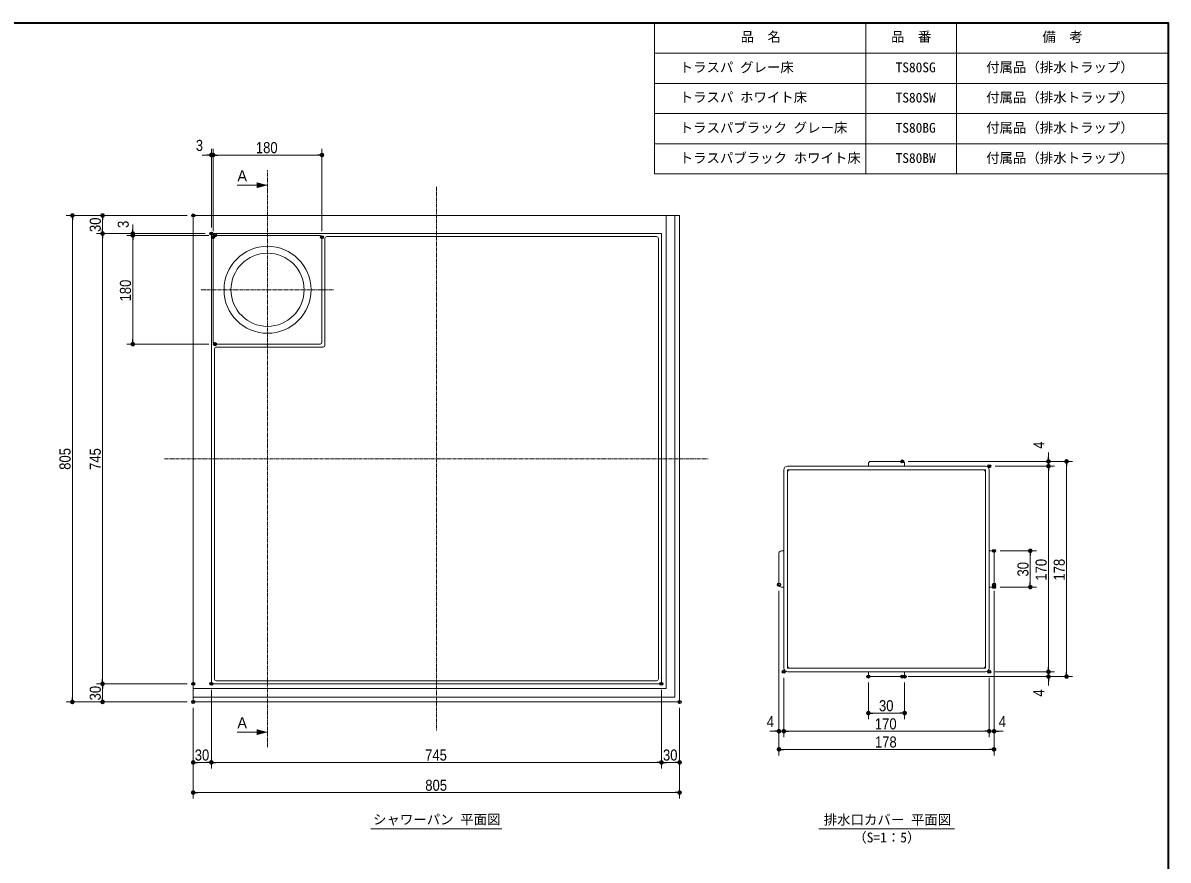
# Model space of a CAD drawing. Units: millimetres, scale not verified, with parts at other scales. Extents: x -3031 to 3031, y -1522 to 1522.
# Drawn here: x -789 to 1106, y 0 to 1385 of the extents above; entities that cross this region are included whole.
import ezdxf
from ezdxf.enums import TextEntityAlignment as Align

# ---------------------------------------------------------------- set-up
doc = ezdxf.new("R2010")
doc.units = ezdxf.units.MM
doc.header["$LTSCALE"] = 10
doc.header["$PDMODE"] = 32
doc.header["$PDSIZE"] = 5
doc.linetypes.add('USER1', pattern=[9.172222, 5.997222, -1.058333, 1.058333, -1.058333])
for name, color, linetype, lineweight in [('0-0_1図面枠', 7, 'Continuous', 20), ('0-1_3一般', 7, 'Continuous', 15), ('0-2_2寸法-3', 7, 'Continuous', 15), ('0-3_2寸法-1', 7, 'Continuous', 15), ('0-4_0', 7, 'Continuous', 25), ('0-6_2寸法-2', 7, 'Continuous', 15)]:
    doc.layers.add(name, color=color, linetype=linetype, lineweight=lineweight)
doc.layers.add('0-5_Defpoints', color=7, linetype='Continuous')
doc.styles.add('ＭＳ ゴシック', font='')
doc.styles.add('ＭＳ Ｐゴシック', font='')
doc.styles.get('ＭＳ ゴシック').set_extended_font_data('MS Gothic')
doc.styles.get('ＭＳ Ｐゴシック').set_extended_font_data('MS PGothic')

# ---------------------------------------------------------------- blocks, each defined once
blk = doc.blocks.new('グループ-2')
at = {"layer": '0-0_1図面枠', "lineweight": 35}
blk.add_lwpolyline([(-20000, 13850), (20000, 13850), (20000, -13850), (-20000, -13850)], close=True, dxfattribs=at)
blk = doc.blocks.new('図面枠')
at = {"layer": '0-0_1図面枠'}
blk.add_blockref('グループ-2', (0, 0), dxfattribs=at)
blk = doc.blocks.new('_Dot')
at = {"layer": '0-4_0'}
blk.add_line((-5, 0), (-10, 0), dxfattribs=at)
for points in [[(0, 0), (-5, 0), (-4.96, 0.63)], [(0, 0), (-4.96, -0.63), (-5, 0)], [(0, 0), (-4.96, 0.63), (-4.84, 1.24)], [(0, 0), (-4.84, -1.24), (-4.96, -0.63)], [(0, 0), (-4.84, 1.24), (-4.65, 1.84)], [(0, 0), (-4.65, -1.84), (-4.84, -1.24)], [(0, 0), (-4.65, 1.84), (-4.38, 2.41)], [(0, 0), (-4.38, -2.41), (-4.65, -1.84)], [(0, 0), (-4.38, 2.41), (-4.05, 2.94)], [(0, 0), (-4.05, -2.94), (-4.38, -2.41)], [(0, 0), (-4.05, 2.94), (-3.64, 3.42)], [(0, 0), (-3.64, -3.42), (-4.05, -2.94)], [(0, 0), (-3.64, 3.42), (-3.19, 3.85)], [(0, 0), (-3.19, -3.85), (-3.64, -3.42)], [(0, 0), (-3.19, 3.85), (-2.68, 4.22)], [(0, 0), (-2.68, -4.22), (-3.19, -3.85)], [(0, 0), (-2.68, 4.22), (-2.13, 4.52)], [(0, 0), (-2.13, -4.52), (-2.68, -4.22)], [(0, 0), (-2.13, 4.52), (-1.55, 4.76)], [(0, 0), (-1.55, -4.76), (-2.13, -4.52)], [(0, 0), (-1.55, 4.76), (-0.94, 4.91)], [(0, 0), (-0.94, -4.91), (-1.55, -4.76)], [(0, 0), (-0.94, 4.91), (-0.31, 4.99)], [(0, 0), (-0.31, -4.99), (-0.94, -4.91)], [(0, 0), (-0.31, 4.99), (0.31, 4.99)], [(0, 0), (0.31, -4.99), (-0.31, -4.99)], [(0, 0), (0.31, 4.99), (0.94, 4.91)], [(0, 0), (0.94, 4.91), (1.55, 4.76)], [(0, 0), (1.55, 4.76), (2.13, 4.52)], [(0, 0), (2.13, 4.52), (2.68, 4.22)], [(0, 0), (2.68, 4.22), (3.19, 3.85)], [(0, 0), (3.19, 3.85), (3.64, 3.42)], [(0, 0), (3.64, 3.42), (4.05, 2.94)], [(0, 0), (4.05, 2.94), (4.38, 2.41)], [(0, 0), (4.38, 2.41), (4.65, 1.84)], [(0, 0), (4.65, 1.84), (4.84, 1.24)], [(0, 0), (4.84, 1.24), (4.96, 0.63)], [(0, 0), (4.96, 0.63), (5, 0)], [(0, 0), (0.94, -4.91), (0.31, -4.99)], [(0, 0), (1.55, -4.76), (0.94, -4.91)], [(0, 0), (2.13, -4.52), (1.55, -4.76)], [(0, 0), (2.68, -4.22), (2.13, -4.52)], [(0, 0), (3.19, -3.85), (2.68, -4.22)], [(0, 0), (3.64, -3.42), (3.19, -3.85)], [(0, 0), (4.05, -2.94), (3.64, -3.42)], [(0, 0), (4.38, -2.41), (4.05, -2.94)], [(0, 0), (4.65, -1.84), (4.38, -2.41)], [(0, 0), (4.84, -1.24), (4.65, -1.84)], [(0, 0), (4.96, -0.63), (4.84, -1.24)], [(0, 0), (5, 0), (4.96, -0.63)]]:
    blk.add_solid(points, dxfattribs=at)
blk = doc.blocks.new('グループ-26')
at = {"layer": '0-2_2寸法-3'}
blk.add_line((6806.8, 514.3), (8973.4, 514.3), dxfattribs=at)
at = {"layer": '0-2_2寸法-3', "style": 'ＭＳ ゴシック'}
blk.add_text('シャワーパン 平面図', height=162.9, dxfattribs=at).set_placement((6840.9, 539.1), align=Align.BOTTOM_LEFT)
blk = doc.blocks.new('グループ-27')
at = {"layer": '0-2_2寸法-3'}
blk.add_line((14217.5, 514.3), (16462.1, 514.3), dxfattribs=at)
at = {"layer": '0-2_2寸法-3', "style": 'ＭＳ ゴシック'}
for s, p in [('排水口カバー 平面図', (14299.7, 535.6)), ('（S=1：5）', (14790.1, 241.4))]:
    blk.add_text(s, height=162.9, dxfattribs=at).set_placement(p, align=Align.BOTTOM_LEFT)
blk = doc.blocks.new('グループ-34')
at = {"layer": '0-1_3一般', "linetype": 'USER1'}
for p, q in [((5095.1, 1864.3), (5095.1, 11414.3)), ((7890.1, 11139.3), (7890.1, 2139.3)), ((3995.1, 9434.3), (6195.1, 9434.3)), ((3390.1, 6639.3), (12390.1, 6639.3))]:
    blk.add_line(p, q, dxfattribs=at)
at = {"layer": '0-1_3一般'}
for p, q in [((3865.1, 2624.3), (3865.1, 10654.3)), ((3875.1, 10664.3), (11905.1, 10664.3)), ((11915.1, 10654.3), (11915.1, 2624.3)), ((4195.1, 8564.3), (4195.1, 10304.3)), ((4225.1, 10334.3), (5965.1, 10334.3)), ((5995.1, 10304.3), (5995.1, 8564.3)), ((6045.1, 10284.3), (6045.1, 8514.3)), ((11535.1, 10314.3), (6075.1, 10314.3)), ((11565.1, 2994.3), (11565.1, 10284.3)), ((5965.1, 8534.3), (4225.1, 8534.3)), ((4215.1, 8454.3), (4215.1, 2994.3)), ((6015.1, 8484.3), (4245.1, 8484.3)), ((4245.1, 2964.3), (11535.1, 2964.3)), ((11905.1, 2614.3), (3875.1, 2614.3))]:
    blk.add_line(p, q, dxfattribs=at)
for points in [[(11835.1, 10664.3), (11835.1, 2694.3), (3865.1, 2694.3)], [(11695.1, 10664.3), (11695.1, 2834.3), (3865.1, 2834.3)]]:
    blk.add_lwpolyline(points, dxfattribs=at)
blk.add_lwpolyline([(4165.1, 10364.3), (11615.1, 10364.3), (11615.1, 2914.3), (4165.1, 2914.3)], close=True, dxfattribs=at)
for radius in [720, 605]:
    blk.add_circle((5095.1, 9434.3), radius, dxfattribs=at)
for centre, radius, start, end in [((3875.1, 10654.3), 10, 90, 180), ((11905.1, 10654.3), 10, 0, 90), ((4225.1, 10304.3), 30, 90, 180), ((5965.1, 10304.3), 30, 0, 90), ((6075.1, 10284.3), 30, 90, 180), ((11535.1, 10284.3), 30, 0, 90), ((4225.1, 8564.3), 30, 180, 270), ((5965.1, 8564.3), 30, 270, 0), ((4245.1, 8454.3), 30, 90, 180), ((6015.1, 8514.3), 30, 270, 0), ((4245.1, 2994.3), 30, 180, 270), ((11535.1, 2994.3), 30, 270, 0), ((3875.1, 2624.3), 10, 180, 270), ((11905.1, 2624.3), 10, 270, 0)]:
    blk.add_arc(centre, radius, start, end, dxfattribs=at)
blk = doc.blocks.new('グループ-35')
at = {"layer": '0-1_3一般'}
for p, q in [((13639.8, 3174.3), (13639.8, 6454.3)), ((13699.8, 6514.3), (16979.8, 6514.3)), ((13739.8, 6454.3), (16939.8, 6454.3)), ((15039.8, 6514.3), (15039.8, 6554.3)), ((15079.8, 6594.3), (15599.8, 6594.3)), ((15639.8, 6554.3), (15639.8, 6514.3)), ((17039.8, 6454.3), (17039.8, 3174.3)), ((13699.8, 3214.3), (13699.8, 6414.3)), ((16979.8, 6414.3), (16979.8, 3214.3)), ((13559.8, 5074.3), (13559.8, 4554.3)), ((13639.8, 5114.3), (13599.8, 5114.3)), ((17039.8, 5114.3), (17079.8, 5114.3)), ((17119.8, 5074.3), (17119.8, 4554.3)), ((13599.8, 4514.3), (13639.8, 4514.3)), ((17079.8, 4514.3), (17039.8, 4514.3)), ((16979.8, 3114.3), (13699.8, 3114.3)), ((16939.8, 3174.3), (13739.8, 3174.3)), ((15039.8, 3114.3), (15039.8, 3074.3)), ((15079.8, 3034.3), (15599.8, 3034.3)), ((15639.8, 3074.3), (15639.8, 3114.3))]:
    blk.add_line(p, q, dxfattribs=at)
blk.add_lwpolyline([(13699.8, 6454.3), (16979.8, 6454.3), (16979.8, 3174.3), (13699.8, 3174.3)], close=True, dxfattribs=at)
for centre, radius, start, end in [((13699.8, 6454.3), 60, 90, 180), ((13739.8, 6414.3), 40, 90, 180), ((15079.8, 6554.3), 40, 90, 180), ((15599.8, 6554.3), 40, 0, 90), ((16939.8, 6414.3), 40, 0, 90), ((16979.8, 6454.3), 60, 0, 90), ((13599.8, 5074.3), 40, 90, 180), ((17079.8, 5074.3), 40, 0, 90), ((13599.8, 4554.3), 40, 180, 270), ((17079.8, 4554.3), 40, 270, 0), ((13699.8, 3174.3), 60, 180, 270), ((13739.8, 3214.3), 40, 180, 270), ((15079.8, 3074.3), 40, 180, 270), ((15599.8, 3074.3), 40, 270, 0), ((16939.8, 3214.3), 40, 270, 0), ((16979.8, 3174.3), 60, 270, 0)]:
    blk.add_arc(centre, radius, start, end, dxfattribs=at)
blk = doc.blocks.new('グループ-37')
at = {"layer": '0-0_1図面枠', "lineweight": 15}
for p, q in [((15000, 13850), (15000, 11350)), ((16500, 13850), (16500, 11350)), ((11500, 13350), (20000, 13350)), ((11500, 12850), (20000, 12850)), ((11500, 12350), (20000, 12350)), ((11500, 11850), (20000, 11850))]:
    blk.add_line(p, q, dxfattribs=at)
blk.add_lwpolyline([(11500, 13850), (20000, 13850), (20000, 11350), (11500, 11350)], close=True, dxfattribs=at)

msp = doc.modelspace()

# ---------------------------------------------------------------- linework, layer by layer
at = {"layer": '0-2_2寸法-3'}
for p, q in [((-384.24, 1116.43), (-434.24, 1116.43)), ((-384.24, 211.43), (-434.24, 211.43))]:
    msp.add_line(p, q, dxfattribs=at)
for points in [[(-402.02, 1121.2), (-402.02, 1111.67), (-384.24, 1116.43)], [(-402.02, 216.2), (-402.02, 206.67), (-384.24, 211.43)]]:
    msp.add_solid(points, dxfattribs=at)
at = {"layer": '0-3_2寸法-1'}
for p, q in [((-474.24, 1040.43), (-474.24, 1176.43)), ((-294.24, 1040.43), (-294.24, 1176.43)), ((-466.74, 1166.43), (-301.74, 1166.43)), ((-667.24, 1066.43), (-717.24, 1066.43)), ((-517.24, 1066.43), (-667.24, 1066.43)), ((-707.24, 1058.93), (-707.24, 268.94)), ((-657.24, 1043.94), (-657.24, 1058.93)), ((-617.24, 1036.43), (-667.24, 1036.43)), ((-617.24, 1036.43), (-667.24, 1036.43)), ((-657.24, 1028.93), (-657.24, 298.94)), ((-481.24, 1033.43), (-617.24, 1033.43)), ((-607.24, 1025.93), (-607.24, 860.94)), ((-481.24, 853.43), (-617.24, 853.43)), ((820.23, 651.43), (918.23, 651.43)), ((918.23, 659.43), (948.23, 659.43)), ((938.23, 651.93), (938.23, 310.94)), ((908.23, 643.93), (908.23, 318.94)), ((828.23, 511.43), (888.23, 511.43)), ((878.23, 503.93), (878.23, 458.94)), ((828.23, 451.43), (888.23, 451.43)), ((820.23, 311.43), (918.23, 311.43)), ((918.23, 303.43), (948.23, 303.43)), ((-517.24, 291.43), (-667.24, 291.43)), ((-517.24, 291.43), (-667.24, 291.43)), ((470.23, 301.43), (470.23, 203)), ((610.23, 293.43), (610.23, 233)), ((670.23, 293.43), (670.23, 233)), ((810.23, 301.43), (810.23, 203)), ((-657.24, 268.94), (-657.24, 283.93)), ((-477.24, 281.43), (-477.24, 151.43)), ((-477.24, 281.43), (-477.24, 151.43)), ((267.76, 281.43), (267.76, 151.43)), ((267.76, 281.43), (267.76, 151.43)), ((-667.24, 261.43), (-717.24, 261.43)), ((-517.24, 261.43), (-667.24, 261.43)), ((-507.24, 251.43), (-507.24, 151.43)), ((297.76, 251.43), (297.76, 151.43)), ((662.73, 243), (617.73, 243)), ((802.73, 213), (477.73, 213)), ((462.23, 203), (462.23, 173)), ((818.23, 203), (818.23, 173)), ((810.73, 183), (469.73, 183)), ((-499.74, 161.43), (-484.74, 161.43)), ((260.26, 161.43), (-469.74, 161.43)), ((290.26, 161.43), (275.26, 161.43)), ((-507.24, 151.43), (-507.24, 101.43)), ((297.76, 151.43), (297.76, 101.43)), ((290.26, 111.43), (-499.74, 111.43))]:
    msp.add_line(p, q, dxfattribs=at)
at = {"layer": '0-5_Defpoints'}
for p in [(-477.24, 1166.43), (-294.24, 1166.43), (-657.24, 1066.43), (-657.24, 1066.43), (-507.24, 1066.43), (-607.24, 1036.43), (-607.24, 1036.43), (-477.24, 1036.43), (-474.24, 1030.43), (-471.24, 1033.43), (-294.24, 1030.43), (-607.24, 853.43), (-471.24, 853.43), (666.23, 659.43), (810.23, 651.43), (908.23, 659.43), (818.23, 511.43), (462.23, 455.43), (818.23, 455.43), (818.23, 451.43), (878.23, 451.43), (470.23, 311.43), (610.23, 303.43), (666.23, 303.43), (670.23, 303.43), (810.23, 311.43), (810.23, 311.43), (810.23, 311.43), (810.23, 311.43), (908.23, 311.43), (908.23, 303.43), (938.23, 303.43), (-657.24, 291.43), (-657.24, 291.43), (-507.24, 291.43), (-477.24, 291.43), (267.76, 291.43), (-707.24, 261.43), (-657.24, 261.43), (-507.24, 261.43), (297.76, 261.43), (610.23, 243), (462.23, 213), (470.23, 213), (810.23, 213), (818.23, 213), (462.23, 183), (-507.24, 161.43), (-477.24, 161.43), (267.76, 161.43), (297.76, 161.43), (-507.24, 111.43)]:
    msp.add_point(p, dxfattribs=at)
at = {"layer": '0-6_2寸法-2'}
for p, q in [((-477.24, 1046.43), (-477.24, 1176.43)), ((-474.24, 1040.43), (-474.24, 1176.43)), ((-484.74, 1166.43), (-492.25, 1166.43)), ((-474.24, 1166.43), (-477.24, 1166.43)), ((-466.74, 1166.43), (-459.23, 1166.43)), ((-607.24, 1043.94), (-607.24, 1051.44)), ((-487.24, 1036.43), (-617.24, 1036.43)), ((-481.24, 1033.43), (-617.24, 1033.43)), ((-607.24, 1033.43), (-607.24, 1036.43)), ((-607.24, 1025.93), (-607.24, 1018.43)), ((908.23, 666.94), (908.23, 674.44)), ((676.23, 659.43), (918.23, 659.43)), ((820.23, 651.43), (918.23, 651.43)), ((908.23, 651.43), (908.23, 659.43)), ((908.23, 643.93), (908.23, 636.43)), ((462.23, 445.43), (462.23, 203)), ((818.23, 445.43), (818.23, 203)), ((908.23, 318.94), (908.23, 326.44)), ((676.23, 303.43), (918.23, 303.43)), ((820.23, 311.43), (918.23, 311.43)), ((908.23, 311.43), (908.23, 303.43)), ((470.23, 301.43), (470.23, 203)), ((810.23, 301.43), (810.23, 203)), ((908.23, 295.93), (908.23, 288.43)), ((454.73, 213), (447.22, 213)), ((462.23, 213), (470.23, 213)), ((477.73, 213), (485.24, 213)), ((802.73, 213), (795.22, 213)), ((818.23, 213), (810.23, 213)), ((825.73, 213), (833.24, 213))]:
    msp.add_line(p, q, dxfattribs=at)

# ---------------------------------------------------------------- block references
at = {"layer": '0-0_1図面枠', "xscale": 0.1, "yscale": 0.1}
for name in ['図面枠', 'グループ-37']:
    msp.add_blockref(name, (-893.75, 0), dxfattribs=at)
at = {"layer": '0-1_3一般', "xscale": 0.1, "yscale": 0.1}
for name in ['グループ-34', 'グループ-35']:
    msp.add_blockref(name, (-893.75, 0), dxfattribs=at)
at = {"layer": '0-2_2寸法-3', "xscale": 0.1, "yscale": 0.1}
for name in ['グループ-26', 'グループ-27']:
    msp.add_blockref(name, (-893.75, 0), dxfattribs=at)
at = {"layer": '0-3_2寸法-1', "xscale": 0.7503418, "yscale": 0.7503418}
for p, rotation in [((-474.24, 1166.43), 180), ((-707.24, 1066.43), 90), ((-657.24, 1066.43), 90), ((-657.24, 1036.43), 270), ((-657.24, 1036.43), 90), ((-607.24, 1033.43), 90), ((-607.24, 853.43), 270), ((908.23, 651.43), 90), ((938.23, 659.43), 90), ((878.23, 511.43), 90), ((878.23, 451.43), 270), ((908.23, 311.43), 270), ((938.23, 303.43), 270), ((-657.24, 291.43), 270), ((-657.24, 291.43), 90), ((-707.24, 261.43), 270), ((-657.24, 261.43), 270), ((610.23, 243), 180), ((470.23, 213), 180), ((462.23, 183), 180), ((-507.24, 161.43), 180), ((-477.24, 161.43), 180), ((267.76, 161.43), 180), ((-507.24, 111.43), 180)]:
    msp.add_blockref('_Dot', p, dxfattribs=dict(at, rotation=rotation))
for p in [(-294.24, 1166.43), (670.23, 243), (810.23, 213), (818.23, 183), (-477.24, 161.43), (267.76, 161.43), (297.76, 161.43), (297.76, 111.43)]:
    msp.add_blockref('_Dot', p, dxfattribs=at)
at = {"layer": '0-6_2寸法-2', "xscale": 0.7503418, "yscale": 0.7503418}
for p in [(-477.24, 1166.43), (462.23, 213), (810.23, 213)]:
    msp.add_blockref('_Dot', p, dxfattribs=at)
for p, rotation in [((-474.24, 1166.43), 180), ((-607.24, 1036.43), 270), ((-607.24, 1033.43), 90), ((908.23, 659.43), 270), ((908.23, 651.43), 90), ((908.23, 311.43), 270), ((908.23, 303.43), 90), ((470.23, 213), 180), ((818.23, 213), 180)]:
    msp.add_blockref('_Dot', p, dxfattribs=dict(at, rotation=rotation))

# ---------------------------------------------------------------- texts
at = {"layer": '0-0_1図面枠', "style": 'ＭＳ ゴシック'}
for s, p in [('品\u3000名', (398.93, 1348.97)), ('品\u3000番', (647.73, 1349.18)), ('備\u3000考', (898.29, 1348.92)), ('トラスパ グレー床', (297.92, 1298.5)), ('TS80SG', (655.22, 1298.4)), ('付属品（排水トラップ）', (805.13, 1298.62)), ('トラスパ ホワイト床', (297.92, 1248.93)), ('付属品（排水トラップ）', (805.13, 1248.62)), ('TS80SW', (655.22, 1248.4)), ('トラスパブラック グレー床', (297.92, 1198.5)), ('TS80BG', (655.22, 1198.4)), ('付属品（排水トラップ）', (805.13, 1198.62)), ('トラスパブラック ホワイト床', (297.92, 1148.5)), ('TS80BW', (655.22, 1148.4)), ('付属品（排水トラップ）', (805.13, 1148.62))]:
    msp.add_text(s, height=16.28, dxfattribs=at).set_placement(p, align=Align.BOTTOM_LEFT)
at = {"layer": '0-2_2寸法-3', "style": 'ＭＳ Ｐゴシック'}
for p in [(-434.16, 1117.14), (-434.16, 212.14)]:
    msp.add_text('A', height=18.34, dxfattribs=at).set_placement(p, align=Align.BOTTOM_LEFT)
at = {"layer": '0-3_2寸法-1', "style": 'ＭＳ Ｐゴシック', "width": 0.9}
for s, p in [('180', (-403.55, 1163.95)), ('30', (627.74, 240.52)), ('170', (620.92, 210.52)), ('178', (621.07, 180.52)), ('30', (-504.73, 158.95)), ('745', (-123.38, 158.91)), ('30', (270.27, 158.95)), ('805', (-123.13, 108.95))]:
    msp.add_text(s, height=18.33, dxfattribs=at).set_placement(p, align=Align.BOTTOM_LEFT)
for s, p in [('30', (-654.76, 1038.94)), ('180', (-604.76, 924.13)), ('805', (-704.76, 645.54)), ('745', (-654.71, 645.3)), ('170', (910.71, 462.13)), ('178', (940.71, 462.27)), ('30', (880.71, 468.94)), ('30', (-654.76, 263.94))]:
    msp.add_text(s, height=18.33, rotation=90, dxfattribs=at).set_placement(p, align=Align.BOTTOM_LEFT)
at = {"layer": '0-6_2寸法-2', "style": 'ＭＳ Ｐゴシック', "width": 0.9}
for s, p in [('3', (-502.9, 1167.67)), ('4', (442.05, 214.24)), ('4', (826.01, 214.24))]:
    msp.add_text(s, height=18.33, dxfattribs=at).set_placement(p, align=Align.BOTTOM_LEFT)
for s, p in [('3', (-608.48, 1045.7)), ('4', (906.99, 680.3)), ('4', (906.99, 270.17))]:
    msp.add_text(s, height=18.33, rotation=90, dxfattribs=at).set_placement(p, align=Align.BOTTOM_LEFT)

doc.saveas('drawing.dxf')
